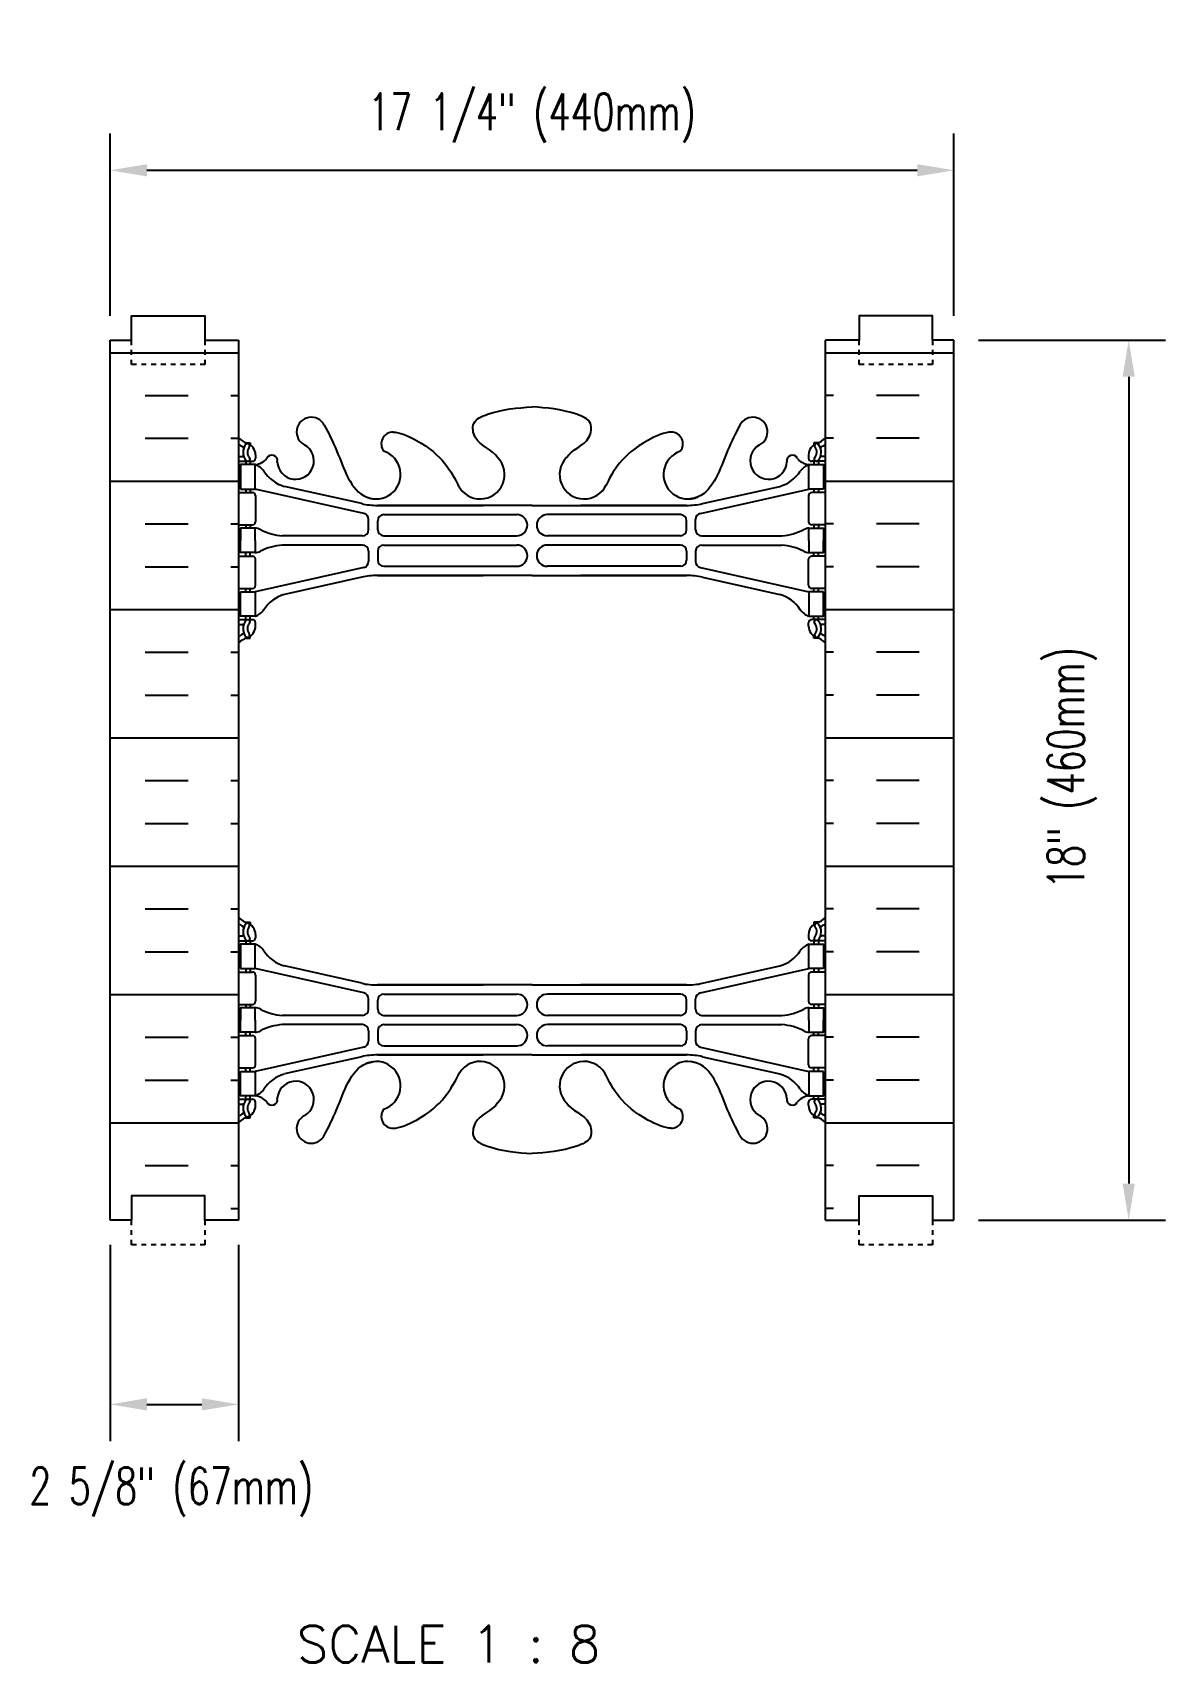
# Model space of a CAD drawing. Header units: inches. Extents: x 345 to 454, y 151 to 253.
# Drawn here: x 345.45 to 368.61, y 157.78 to 191.11 of the extents above; entities that cross this region are included whole.
import ezdxf

# ---------------------------------------------------------------- set-up
doc = ezdxf.new("R2010")
doc.units = ezdxf.units.IN
doc.header["$MEASUREMENT"] = 0
doc.linetypes.add('DASHED2', pattern=[0.375, 0.25, -0.125])
for name, color, linetype in [('HATCH', 12, 'Continuous'), ('line25', 2, 'Continuous'), ('LINE50', 5, 'Continuous'), ('LINE9', 9, 'Continuous'), ('TEXT', 4, 'Continuous'), ('Web_Edge', 9, 'Continuous')]:
    doc.layers.add(name, color=color, linetype=linetype)
doc.styles.add('DIM', font='romans.shx', dxfattribs={"width": 0.7})
doc.styles.add('ROMANS', font='romans.shx', dxfattribs={"height": 0.75})
doc.dimstyles.new('ext_8', dxfattribs={"dimscale": 8, "dimtxt": 0.09375, "dimasz": 0.09375, "dimexe": 0.09375, "dimexo": 0.0625, "dimgap": 0.0625, "dimtad": 1, "dimdec": 3, "dimzin": 3, "dimdsep": 46, "dimlunit": 4, "dimtxsty": 'DIM', "dimcen": 0.09, "dimdle": 0.09375, "dimclrt": 4, "dimadec": 0, "dimazin": 0, "dimtfac": 1, "dimtdec": 3, "dimtmove": 2, "dimatfit": 3, "dimfxl": 0, "dimfrac": 2, "dimtolj": 1, "dimtzin": 0, "dimarcsym": 0})

# ---------------------------------------------------------------- blocks, each defined once
blk = doc.blocks.new('*D29')
at = {"layer": 'Defpoints', "color": 0}
for p in [(364.288, 184.823), (364.288, 166.823), (367.861, 166.823)]:
    blk.add_point(p, dxfattribs=at)
at = {"layer": 'TEXT', "color": 0, "lineweight": -2}
for p, q in [((364.788, 184.823), (368.611, 184.823)), ((367.861, 184.073), (367.861, 167.573)), ((364.788, 166.823), (368.611, 166.823))]:
    blk.add_line(p, q, dxfattribs=at)
at = {"layer": 'TEXT', "color": 0}
for points in [[(367.736, 184.073), (367.986, 184.073), (367.861, 184.823)], [(367.736, 167.573), (367.986, 167.573), (367.861, 166.823)]]:
    blk.add_solid(points, dxfattribs=at)
at = {"layer": 'TEXT', "color": 4, "insert": (366.703, 176.073), "char_height": 0.75, "attachment_point": 5, "rotation": 90, "style": 'DIM'}
blk.add_mtext('\\A1;18" (460mm)', dxfattribs=at)
blk = doc.blocks.new('*D30')
at = {"layer": 'Defpoints', "color": 0}
for p in [(347.038, 166.823), (349.663, 166.823), (349.663, 163.058)]:
    blk.add_point(p, dxfattribs=at)
at = {"layer": 'TEXT', "color": 0, "lineweight": -2}
for p, q in [((347.038, 166.323), (347.038, 162.308)), ((349.663, 166.323), (349.663, 162.308)), ((347.788, 163.058), (348.913, 163.058))]:
    blk.add_line(p, q, dxfattribs=at)
at = {"layer": 'TEXT', "color": 0}
for points in [[(347.788, 163.183), (347.788, 162.933), (347.038, 163.058)], [(348.913, 163.183), (348.913, 162.933), (349.663, 163.058)]]:
    blk.add_solid(points, dxfattribs=at)
at = {"layer": 'TEXT', "color": 4, "insert": (348.286, 161.264), "char_height": 0.75, "attachment_point": 5, "style": 'DIM'}
blk.add_mtext('\\A1;2 5/8" (67mm)', dxfattribs=at)
blk = doc.blocks.new('*D31')
at = {"layer": 'Defpoints', "color": 0}
for p in [(364.288, 188.297), (347.038, 184.823), (364.288, 184.823)]:
    blk.add_point(p, dxfattribs=at)
at = {"layer": 'TEXT', "color": 0, "lineweight": -2}
for p, q in [((347.038, 185.323), (347.038, 189.047)), ((364.288, 185.323), (364.288, 189.047)), ((347.788, 188.297), (363.538, 188.297))]:
    blk.add_line(p, q, dxfattribs=at)
at = {"layer": 'TEXT', "color": 0}
for points in [[(347.788, 188.422), (347.788, 188.172), (347.038, 188.297)], [(363.538, 188.422), (363.538, 188.172), (364.288, 188.297)]]:
    blk.add_solid(points, dxfattribs=at)
at = {"layer": 'TEXT', "color": 4, "insert": (355.663, 189.368), "char_height": 0.75, "attachment_point": 5, "style": 'DIM'}
blk.add_mtext('\\A1;17 1/4" (440mm)', dxfattribs=at)
blk = doc.blocks.new('12-inch Hinge Pin Web')
at = {"layer": 'Web_Edge'}
for p, q in [((349.969, 208.905), (350.059, 208.905)), ((350.059, 208.905), (350.059, 208.863)), ((361.677, 208.905), (361.587, 208.905)), ((361.587, 208.905), (361.587, 208.863)), ((349.823, 208.626), (349.901, 208.626)), ((349.823, 208.526), (350.107, 208.526)), ((349.969, 208.526), (349.969, 208.456)), ((350.059, 208.526), (350.059, 208.456)), ((350.169, 208.656), (350.169, 208.588)), ((361.477, 208.656), (361.477, 208.588)), ((361.823, 208.526), (361.54, 208.526)), ((361.587, 208.526), (361.587, 208.456)), ((361.677, 208.526), (361.677, 208.456)), ((361.823, 208.626), (361.746, 208.626)), ((352.339, 207.658), (350.758, 208.011)), ((359.308, 207.658), (360.889, 208.011)), ((349.823, 207.886), (350.107, 207.886)), ((349.969, 207.956), (349.969, 207.886)), ((350.059, 207.956), (350.059, 207.886)), ((352.382, 207.459), (350.164, 207.956)), ((350.169, 207.823), (350.169, 207.288)), ((359.265, 207.459), (361.482, 207.956)), ((361.477, 207.823), (361.477, 207.288)), ((361.823, 207.886), (361.54, 207.886)), ((361.587, 207.956), (361.587, 207.886)), ((361.677, 207.956), (361.677, 207.886)), ((352.48, 207.125), (352.48, 207.337)), ((352.666, 207.622), (354.823, 207.622)), ((355.823, 207.622), (352.666, 207.622)), ((352.792, 207.435), (355.511, 207.435)), ((355.823, 207.622), (358.981, 207.622)), ((358.855, 207.435), (356.135, 207.435)), ((358.981, 207.622), (356.823, 207.622)), ((359.167, 207.125), (359.167, 207.337)), ((349.823, 207.226), (350.107, 207.226)), ((349.969, 207.226), (349.969, 207.156)), ((350.059, 207.226), (350.059, 207.156)), ((352.355, 207), (350.717, 207)), ((352.667, 207.126), (352.667, 207.31)), ((352.792, 207.001), (355.511, 207.001)), ((358.855, 207.001), (356.135, 207.001)), ((358.98, 207.126), (358.98, 207.31)), ((359.292, 207), (360.93, 207)), ((361.823, 207.226), (361.54, 207.226)), ((361.587, 207.226), (361.587, 207.156)), ((361.677, 207.226), (361.677, 207.156)), ((352.355, 206.812), (350.717, 206.812)), ((352.48, 206.687), (352.48, 206.475)), ((352.667, 206.686), (352.667, 206.502)), ((352.792, 206.811), (355.511, 206.811)), ((358.855, 206.811), (356.135, 206.811)), ((358.98, 206.686), (358.98, 206.502)), ((359.167, 206.687), (359.167, 206.475)), ((359.292, 206.812), (360.93, 206.812)), ((349.823, 206.586), (350.107, 206.586)), ((349.969, 206.586), (349.969, 206.656)), ((350.059, 206.586), (350.059, 206.656)), ((352.382, 206.353), (350.164, 205.856)), ((350.169, 205.988), (350.169, 206.523)), ((352.792, 206.377), (355.511, 206.377)), ((358.855, 206.377), (356.135, 206.377)), ((359.265, 206.353), (361.482, 205.856)), ((361.477, 205.988), (361.477, 206.523)), ((361.823, 206.586), (361.54, 206.586)), ((361.587, 206.586), (361.587, 206.656)), ((361.677, 206.586), (361.677, 206.656)), ((352.339, 206.154), (350.758, 205.801)), ((352.666, 206.19), (354.823, 206.19)), ((355.823, 206.19), (352.666, 206.19)), ((355.823, 206.19), (358.981, 206.19)), ((358.981, 206.19), (356.823, 206.19)), ((359.308, 206.154), (360.889, 205.801)), ((349.823, 205.926), (350.107, 205.926)), ((349.969, 205.856), (349.969, 205.926)), ((350.059, 205.856), (350.059, 205.926)), ((361.823, 205.926), (361.54, 205.926)), ((361.587, 205.856), (361.587, 205.926)), ((361.677, 205.856), (361.677, 205.926)), ((349.969, 205.286), (349.969, 205.356)), ((350.059, 205.286), (350.059, 205.356)), ((361.587, 205.286), (361.587, 205.356)), ((361.677, 205.286), (361.677, 205.356)), ((349.823, 205.286), (350.107, 205.286)), ((349.823, 205.186), (349.901, 205.186)), ((350.169, 205.156), (350.169, 205.223)), ((361.477, 205.156), (361.477, 205.223)), ((361.823, 205.286), (361.54, 205.286)), ((361.823, 205.186), (361.746, 205.186)), ((349.969, 204.907), (350.059, 204.907)), ((350.059, 204.907), (350.059, 204.949)), ((361.587, 204.907), (361.587, 204.949)), ((361.677, 204.907), (361.587, 204.907)), ((349.969, 199.097), (350.059, 199.097)), ((350.059, 199.097), (350.059, 199.055)), ((361.677, 199.097), (361.587, 199.097)), ((361.587, 199.097), (361.587, 199.055)), ((349.823, 198.818), (349.901, 198.818)), ((349.823, 198.718), (350.107, 198.718)), ((349.969, 198.718), (349.969, 198.648)), ((350.059, 198.718), (350.059, 198.648)), ((350.169, 198.848), (350.169, 198.781)), ((361.477, 198.848), (361.477, 198.781)), ((361.823, 198.718), (361.54, 198.718)), ((361.587, 198.718), (361.587, 198.648)), ((361.677, 198.718), (361.677, 198.648)), ((361.823, 198.818), (361.746, 198.818)), ((349.823, 198.078), (350.107, 198.078)), ((349.969, 198.148), (349.969, 198.078)), ((350.059, 198.148), (350.059, 198.078)), ((352.382, 197.652), (350.164, 198.148)), ((350.169, 198.016), (350.169, 197.481)), ((352.339, 197.85), (350.758, 198.203)), ((359.265, 197.652), (361.482, 198.148)), ((359.308, 197.85), (360.889, 198.203)), ((361.477, 198.016), (361.477, 197.481)), ((361.823, 198.078), (361.54, 198.078)), ((361.587, 198.148), (361.587, 198.078)), ((361.677, 198.148), (361.677, 198.078)), ((352.666, 197.814), (354.823, 197.814)), ((355.823, 197.814), (352.666, 197.814)), ((355.823, 197.814), (358.981, 197.814)), ((358.981, 197.814), (356.823, 197.814)), ((349.823, 197.418), (350.107, 197.418)), ((349.969, 197.418), (349.969, 197.348)), ((350.059, 197.418), (350.059, 197.348)), ((352.48, 197.317), (352.48, 197.53)), ((352.667, 197.318), (352.667, 197.502)), ((352.792, 197.627), (355.511, 197.627)), ((358.855, 197.627), (356.135, 197.627)), ((358.98, 197.318), (358.98, 197.502)), ((359.167, 197.317), (359.167, 197.53)), ((361.823, 197.418), (361.54, 197.418)), ((361.587, 197.418), (361.587, 197.348)), ((361.677, 197.418), (361.677, 197.348)), ((352.355, 197.192), (350.717, 197.192)), ((352.355, 197.004), (350.717, 197.004)), ((352.792, 197.193), (355.511, 197.193)), ((352.792, 197.003), (355.511, 197.003)), ((358.855, 197.193), (356.135, 197.193)), ((358.855, 197.003), (356.135, 197.003)), ((359.292, 197.192), (360.93, 197.192)), ((359.292, 197.004), (360.93, 197.004)), ((349.823, 196.778), (350.107, 196.778)), ((349.969, 196.778), (349.969, 196.848)), ((350.059, 196.778), (350.059, 196.848)), ((350.169, 196.181), (350.169, 196.716)), ((352.48, 196.879), (352.48, 196.667)), ((352.667, 196.878), (352.667, 196.694)), ((358.98, 196.878), (358.98, 196.694)), ((359.167, 196.879), (359.167, 196.667)), ((361.477, 196.181), (361.477, 196.716)), ((361.823, 196.778), (361.54, 196.778)), ((361.587, 196.778), (361.587, 196.848)), ((361.677, 196.778), (361.677, 196.848)), ((352.382, 196.545), (350.164, 196.048)), ((352.339, 196.347), (350.758, 195.994)), ((352.666, 196.383), (354.823, 196.383)), ((355.823, 196.383), (352.666, 196.383)), ((352.792, 196.569), (355.511, 196.569)), ((355.823, 196.383), (358.981, 196.383)), ((358.855, 196.569), (356.135, 196.569)), ((358.981, 196.383), (356.823, 196.383)), ((359.265, 196.545), (361.482, 196.048)), ((359.308, 196.347), (360.889, 195.994)), ((349.823, 196.118), (350.107, 196.118)), ((349.969, 196.048), (349.969, 196.118)), ((350.059, 196.048), (350.059, 196.118)), ((361.823, 196.118), (361.54, 196.118)), ((361.587, 196.048), (361.587, 196.118)), ((361.677, 196.048), (361.677, 196.118)), ((349.823, 195.478), (350.107, 195.478)), ((349.823, 195.378), (349.901, 195.378)), ((349.969, 195.478), (349.969, 195.548)), ((350.059, 195.478), (350.059, 195.548)), ((350.169, 195.348), (350.169, 195.416)), ((361.477, 195.348), (361.477, 195.416)), ((361.823, 195.478), (361.54, 195.478)), ((361.587, 195.478), (361.587, 195.548)), ((361.677, 195.478), (361.677, 195.548)), ((361.823, 195.378), (361.746, 195.378)), ((349.969, 195.099), (350.059, 195.099)), ((350.059, 195.099), (350.059, 195.141)), ((361.587, 195.099), (361.587, 195.141)), ((361.677, 195.099), (361.587, 195.099))]:
    blk.add_line(p, q, dxfattribs=at)
for points in [[(349.864, 207.956), (350.164, 207.956), (350.164, 208.456), (349.864, 208.456)], [(361.782, 207.956), (361.482, 207.956), (361.482, 208.456), (361.782, 208.456)], [(349.864, 205.856), (350.164, 205.856), (350.164, 205.356), (349.864, 205.356)], [(361.782, 205.856), (361.482, 205.856), (361.482, 205.356), (361.782, 205.356)], [(349.864, 198.148), (350.164, 198.148), (350.164, 198.648), (349.864, 198.648)], [(361.782, 198.148), (361.482, 198.148), (361.482, 198.648), (361.782, 198.648)], [(349.864, 196.048), (350.164, 196.048), (350.164, 195.548), (349.864, 195.548)], [(361.782, 196.048), (361.482, 196.048), (361.482, 195.548), (361.782, 195.548)]]:
    blk.add_lwpolyline(points, close=True, dxfattribs=at)
for points in [[(350.164, 206.906), (350.164, 207.156), (349.864, 207.156), (349.864, 206.906)], [(361.482, 206.906), (361.482, 207.156), (361.782, 207.156), (361.782, 206.906)], [(350.164, 206.906), (350.164, 206.656), (349.864, 206.656), (349.864, 206.906)], [(361.482, 206.906), (361.482, 206.656), (361.782, 206.656), (361.782, 206.906)], [(350.164, 197.098), (350.164, 197.348), (349.864, 197.348), (349.864, 197.098)], [(361.482, 197.098), (361.482, 197.348), (361.782, 197.348), (361.782, 197.098)], [(350.164, 197.098), (350.164, 196.848), (349.864, 196.848), (349.864, 197.098)], [(361.482, 197.098), (361.482, 196.848), (361.782, 196.848), (361.782, 197.098)]]:
    blk.add_lwpolyline(points, dxfattribs=at)
for centre, radius, start, end in [((351.309, 209.126), 0.3, 27.597, 243.9425), ((360.337, 209.126), 0.3, 296.0575, 152.403), ((350.169, 209.363), 0.5, 226.2109, 250.5288), ((352.982, 208.879), 0.242, 90, 218.2327), ((358.665, 208.879), 0.242, 321.7673, 90), ((361.477, 209.363), 0.5, 289.4712, 313.7891), ((350.169, 209.363), 0.6, 234.7832, 245.0748), ((350.163, 208.71), 0.25, 140.1145, 222.4609), ((349.907, 208.8), 0.021, 343.464, 63.9957), ((350.005, 208.841), 0.045, 321.448, 139.1879), ((349.919, 208.656), 0.25, 0, 70.5288), ((350.163, 208.71), 0.16, 140.0001, 222.4609), ((350.989, 208.532), 0.375, 182.9237, 59.8675), ((352.636, 208.254), 0.5, 246.2139, 71.7937), ((359.011, 208.254), 0.5, 108.2063, 293.7861), ((360.657, 208.532), 0.375, 120.1325, 357.0763), ((361.727, 208.656), 0.25, 109.4712, 180), ((361.641, 208.841), 0.045, 40.8121, 218.552), ((361.484, 208.71), 0.16, 317.5391, 39.9999), ((361.484, 208.71), 0.25, 317.5391, 39.8855), ((361.74, 208.8), 0.021, 116.0043, 196.536), ((361.477, 209.363), 0.6, 294.9252, 305.2168), ((349.902, 208.646), 0.0196, 269.4032, 15.4901), ((350.012, 208.572), 0.045, 222.4609, 42.4609), ((350.107, 208.588), 0.0625, 270, 0), ((350.127, 208.805), 0.352, 276.1291, 321.5331), ((350.042, 208.113), 0.364, 34.9775, 70.3387), ((350.504, 208.537), 0.113, 347.8156, 154.0569), ((354.761, 208.254), 0.5, 204.819, 44.1875), ((356.886, 208.254), 0.5, 135.8125, 335.181), ((361.143, 208.537), 0.113, 25.9431, 192.1844), ((361.52, 208.805), 0.352, 218.4669, 263.8709), ((361.605, 208.113), 0.364, 109.6613, 145.0225), ((361.54, 208.588), 0.0625, 180, 270), ((361.635, 208.572), 0.045, 137.5391, 317.5391), ((361.745, 208.646), 0.0196, 164.5099, 270.5968), ((350.965, 208.725), 0.743, 212.7919, 253.8107), ((360.682, 208.725), 0.743, 286.1893, 327.2081), ((350.107, 207.823), 0.0625, 0, 90), ((361.54, 207.823), 0.0625, 90, 180), ((352.666, 209.122), 1.5, 257.4135, 270), ((352.355, 207.337), 0.125, 0, 77.3767), ((352.792, 207.31), 0.125, 90, 180), ((355.511, 207.218), 0.217, 270, 90), ((356.135, 207.218), 0.217, 90, 270), ((358.855, 207.31), 0.125, 0, 90), ((358.981, 209.122), 1.5, 270, 282.5865), ((359.292, 207.337), 0.125, 102.6233, 180), ((350.107, 207.288), 0.0625, 270, 0), ((350.16, 206.937), 0.219, 60.4937, 88.92), ((350.806, 208.167), 1.17, 242.6365, 265.6505), ((352.355, 207.125), 0.125, 270, 0), ((352.792, 207.126), 0.125, 180, 270), ((358.855, 207.126), 0.125, 270, 360), ((359.292, 207.125), 0.125, 180, 270), ((360.841, 208.167), 1.17, 274.3495, 297.3635), ((361.487, 206.937), 0.219, 91.08, 119.5063), ((361.54, 207.288), 0.0625, 180, 270), ((350.16, 206.875), 0.219, 271.08, 299.5063), ((350.806, 205.645), 1.17, 94.3495, 117.3635), ((352.355, 206.687), 0.125, 0, 90), ((352.792, 206.686), 0.125, 90, 180), ((355.511, 206.594), 0.217, 270, 90), ((356.135, 206.594), 0.217, 90, 270), ((358.855, 206.686), 0.125, 0, 90), ((359.292, 206.687), 0.125, 90, 180), ((360.841, 205.645), 1.17, 62.6365, 85.6505), ((361.487, 206.875), 0.219, 240.4937, 268.92), ((350.107, 206.523), 0.0625, 0, 90), ((352.355, 206.475), 0.125, 282.6233, 0), ((352.792, 206.502), 0.125, 180, 270), ((358.855, 206.502), 0.125, 270, 0), ((359.292, 206.475), 0.125, 180, 257.3767), ((361.54, 206.523), 0.0625, 90, 180), ((352.666, 204.69), 1.5, 90, 102.5865), ((358.981, 204.69), 1.5, 77.4135, 90), ((350.107, 205.988), 0.0625, 270, 0), ((350.965, 205.087), 0.743, 106.1893, 147.2081), ((360.682, 205.087), 0.743, 32.7919, 73.8107), ((361.54, 205.988), 0.0625, 180, 270), ((350.042, 205.699), 0.364, 289.6613, 325.0225), ((361.605, 205.699), 0.364, 214.9775, 250.3387), ((349.902, 205.166), 0.0196, 344.5099, 90.5968), ((350.163, 205.101), 0.25, 137.5391, 219.8855), ((349.907, 205.012), 0.021, 296.0043, 16.536), ((350.005, 204.97), 0.045, 220.8121, 38.552), ((350.012, 205.24), 0.045, 317.5391, 137.5391), ((350.163, 205.101), 0.16, 137.5391, 219.9999), ((349.919, 205.156), 0.25, 289.4712, 360), ((350.107, 205.223), 0.0625, 360, 90), ((361.54, 205.223), 0.0625, 90, 180), ((361.727, 205.156), 0.25, 180, 250.5288), ((361.635, 205.24), 0.045, 42.4609, 222.4609), ((361.641, 204.97), 0.045, 141.448, 319.1879), ((361.484, 205.101), 0.16, 320.0001, 42.4609), ((361.484, 205.101), 0.25, 320.1145, 42.4609), ((361.74, 205.012), 0.021, 163.464, 243.9957), ((361.745, 205.166), 0.0196, 89.4032, 195.4901), ((350.169, 204.449), 0.6, 114.9252, 125.2168), ((350.169, 204.449), 0.5, 109.4712, 133.7891), ((361.477, 204.449), 0.5, 46.2109, 70.5288), ((361.477, 204.449), 0.6, 54.7832, 65.0748), ((350.169, 199.555), 0.5, 226.2109, 250.5288), ((350.169, 199.555), 0.6, 234.7832, 245.0748), ((350.163, 198.903), 0.25, 140.1145, 222.4609), ((349.907, 198.992), 0.021, 343.464, 63.9957), ((350.005, 199.034), 0.045, 321.448, 139.1879), ((349.919, 198.848), 0.25, 0, 70.5288), ((350.163, 198.903), 0.16, 140.0001, 222.4609), ((361.727, 198.848), 0.25, 109.4712, 180), ((361.641, 199.034), 0.045, 40.8121, 218.552), ((361.484, 198.903), 0.16, 317.5391, 39.9999), ((361.477, 199.555), 0.5, 289.4712, 313.7891), ((361.484, 198.903), 0.25, 317.5391, 39.8855), ((361.74, 198.992), 0.021, 116.0043, 196.536), ((361.477, 199.555), 0.6, 294.9252, 305.2168), ((349.902, 198.838), 0.0196, 269.4032, 15.4901), ((350.012, 198.764), 0.045, 222.4609, 42.4609), ((350.107, 198.781), 0.0625, 270, 0), ((361.54, 198.781), 0.0625, 180, 270), ((361.635, 198.764), 0.045, 137.5391, 317.5391), ((361.745, 198.838), 0.0196, 164.5099, 270.5968), ((350.042, 198.306), 0.364, 34.9775, 70.3387), ((350.965, 198.917), 0.743, 212.7919, 253.8107), ((360.682, 198.917), 0.743, 286.1893, 327.2081), ((361.605, 198.306), 0.364, 109.6613, 145.0225), ((350.107, 198.016), 0.0625, 0, 90), ((361.54, 198.016), 0.0625, 90, 180), ((352.666, 199.314), 1.5, 257.4135, 270), ((358.981, 199.314), 1.5, 270, 282.5865), ((350.107, 197.481), 0.0625, 270, 0), ((350.16, 197.13), 0.219, 60.4937, 88.92), ((352.355, 197.53), 0.125, 0, 77.3767), ((352.792, 197.502), 0.125, 90, 180), ((355.511, 197.41), 0.217, 270, 90), ((356.135, 197.41), 0.217, 90, 270), ((358.855, 197.502), 0.125, 0, 90), ((359.292, 197.53), 0.125, 102.6233, 180), ((361.487, 197.13), 0.219, 91.08, 119.5063), ((361.54, 197.481), 0.0625, 180, 270), ((350.806, 198.359), 1.17, 242.6365, 265.6505), ((350.806, 195.837), 1.17, 94.3495, 117.3635), ((352.355, 197.317), 0.125, 270, 0), ((352.355, 196.879), 0.125, 0, 90), ((352.792, 197.318), 0.125, 180, 270), ((352.792, 196.878), 0.125, 90, 180), ((355.511, 196.786), 0.217, 270, 90), ((356.135, 196.786), 0.217, 90, 270), ((358.855, 197.318), 0.125, 270, 360), ((358.855, 196.878), 0.125, 0, 90), ((359.292, 197.317), 0.125, 180, 270), ((359.292, 196.879), 0.125, 90, 180), ((360.841, 198.359), 1.17, 274.3495, 297.3635), ((360.841, 195.837), 1.17, 62.6365, 85.6505), ((350.107, 196.716), 0.0625, 0, 90), ((350.16, 197.067), 0.219, 271.08, 299.5063), ((352.355, 196.667), 0.125, 282.6233, 0), ((352.792, 196.694), 0.125, 180, 270), ((358.855, 196.694), 0.125, 270, 0), ((359.292, 196.667), 0.125, 180, 257.3767), ((361.487, 197.067), 0.219, 240.4937, 268.92), ((361.54, 196.716), 0.0625, 90, 180), ((352.666, 194.883), 1.5, 90, 102.5865), ((358.981, 194.883), 1.5, 77.4135, 90), ((350.107, 196.181), 0.0625, 270, 0), ((350.965, 195.28), 0.743, 106.1893, 147.2081), ((352.636, 195.75), 0.5, 288.2063, 113.7861), ((354.761, 195.75), 0.5, 315.8125, 155.181), ((356.886, 195.75), 0.5, 24.819, 224.1875), ((359.011, 195.75), 0.5, 66.2139, 251.7937), ((360.682, 195.28), 0.743, 32.7919, 73.8107), ((361.54, 196.181), 0.0625, 180, 270), ((350.042, 195.891), 0.364, 289.6613, 325.0225), ((350.989, 195.472), 0.375, 300.1325, 177.0763), ((360.657, 195.472), 0.375, 2.9237, 239.8675), ((361.605, 195.891), 0.364, 214.9775, 250.3387), ((349.902, 195.359), 0.0196, 344.5099, 90.5968), ((350.163, 195.294), 0.25, 137.5391, 219.8855), ((350.012, 195.432), 0.045, 317.5391, 137.5391), ((350.163, 195.294), 0.16, 137.5391, 219.9999), ((349.919, 195.348), 0.25, 289.4712, 360), ((350.107, 195.416), 0.0625, 360, 90), ((350.127, 195.199), 0.352, 38.4669, 83.8709), ((350.504, 195.467), 0.113, 205.9431, 12.1844), ((361.143, 195.467), 0.113, 167.8156, 334.0569), ((361.52, 195.199), 0.352, 96.1291, 141.5331), ((361.54, 195.416), 0.0625, 90, 180), ((361.727, 195.348), 0.25, 180, 250.5288), ((361.635, 195.432), 0.045, 42.4609, 222.4609), ((361.484, 195.294), 0.16, 320.0001, 42.4609), ((361.484, 195.294), 0.25, 320.1145, 42.4609), ((361.745, 195.359), 0.0196, 89.4032, 195.4901), ((350.169, 194.641), 0.6, 114.9252, 125.2168), ((350.169, 194.641), 0.5, 109.4712, 133.7891), ((349.907, 195.204), 0.021, 296.0043, 16.536), ((350.005, 195.163), 0.045, 220.8121, 38.552), ((351.309, 194.878), 0.3, 116.0575, 332.403), ((352.982, 195.125), 0.242, 141.7673, 270), ((358.665, 195.125), 0.242, 270, 38.2327), ((360.337, 194.878), 0.3, 207.597, 63.9425), ((361.641, 195.163), 0.045, 141.448, 319.1879), ((361.477, 194.641), 0.5, 46.2109, 70.5288), ((361.74, 195.204), 0.021, 163.464, 243.9957), ((361.477, 194.641), 0.6, 54.7832, 65.0748)]:
    blk.add_arc(centre, radius, start, end, dxfattribs=at)
for points, knots in [([(355.119, 208.603), (355.012, 208.766), (354.652, 208.856), (354.575, 209.352), (355.123, 209.588), (355.527, 209.616), (355.823, 209.637)], [0.229407, 0.229407, 0.229407, 0.229407, 0.844432, 1.128849, 1.464331, 2.389004, 2.389004, 2.389004, 2.389004]), ([(356.527, 208.603), (356.635, 208.766), (356.995, 208.856), (357.072, 209.352), (356.524, 209.588), (356.12, 209.616), (355.823, 209.637)], [0.229407, 0.229407, 0.229407, 0.229407, 0.844432, 1.128849, 1.464331, 2.389004, 2.389004, 2.389004, 2.389004]), ([(351.575, 209.265), (351.661, 209.098), (351.914, 208.608), (352.128, 207.859), (352.538, 207.764), (352.595, 207.756)], [0, 0, 0, 0, 0.579211, 1.703896, 1.875321, 1.875321, 1.875321, 1.875321]), ([(352.982, 209.121), (353.103, 209.123), (353.937, 208.766), (354.176, 208.309), (354.317, 208.026)], [0.038125, 0.038125, 0.038125, 0.038125, 0.320663, 1.258119, 1.258119, 1.258119, 1.258119]), ([(358.665, 209.121), (358.544, 209.123), (357.71, 208.766), (357.471, 208.309), (357.33, 208.026)], [0.038125, 0.038125, 0.038125, 0.038125, 0.320663, 1.258119, 1.258119, 1.258119, 1.258119]), ([(360.072, 209.265), (359.986, 209.098), (359.733, 208.608), (359.519, 207.859), (359.109, 207.764), (359.052, 207.756)], [0, 0, 0, 0, 0.579211, 1.703896, 1.875321, 1.875321, 1.875321, 1.875321]), ([(351.575, 194.739), (351.661, 194.906), (351.914, 195.396), (352.128, 196.145), (352.538, 196.24), (352.595, 196.248)], [0, 0, 0, 0, 0.579211, 1.703896, 1.875321, 1.875321, 1.875321, 1.875321]), ([(360.072, 194.739), (359.986, 194.906), (359.733, 195.396), (359.519, 196.145), (359.109, 196.24), (359.052, 196.248)], [0, 0, 0, 0, 0.579211, 1.703896, 1.875321, 1.875321, 1.875321, 1.875321]), ([(352.982, 194.883), (353.103, 194.881), (353.937, 195.239), (354.176, 195.695), (354.317, 195.979)], [0.038125, 0.038125, 0.038125, 0.038125, 0.320663, 1.258119, 1.258119, 1.258119, 1.258119]), ([(358.665, 194.883), (358.544, 194.881), (357.71, 195.239), (357.471, 195.695), (357.33, 195.979)], [0.038125, 0.038125, 0.038125, 0.038125, 0.320663, 1.258119, 1.258119, 1.258119, 1.258119]), ([(355.119, 195.401), (355.012, 195.238), (354.652, 195.148), (354.575, 194.652), (355.123, 194.416), (355.527, 194.388), (355.823, 194.367)], [0.229407, 0.229407, 0.229407, 0.229407, 0.844432, 1.128849, 1.464331, 2.389004, 2.389004, 2.389004, 2.389004]), ([(356.527, 195.401), (356.635, 195.238), (356.995, 195.148), (357.072, 194.652), (356.524, 194.416), (356.12, 194.388), (355.823, 194.367)], [0.229407, 0.229407, 0.229407, 0.229407, 0.844432, 1.128849, 1.464331, 2.389004, 2.389004, 2.389004, 2.389004])]:
    blk.add_open_spline(points, degree=3, knots=knots, dxfattribs=at)
for points in [[(352.667, 207.131), (352.667, 207.305)], [(358.98, 207.131), (358.98, 207.305)], [(352.667, 206.681), (352.667, 206.507)], [(358.98, 206.681), (358.98, 206.507)], [(352.667, 197.323), (352.667, 197.497)], [(358.98, 197.323), (358.98, 197.497)], [(352.667, 196.873), (352.667, 196.699)], [(358.98, 196.873), (358.98, 196.699)]]:
    blk.add_open_spline(points, degree=1, dxfattribs=at)

msp = doc.modelspace()

# ---------------------------------------------------------------- hatches: boundary and pattern name
at = {"layer": 'HATCH'}
h = msp.add_hatch(dxfattribs=at)
h.set_pattern_fill('INSUL', color=256, scale=7, style=0)
h.set_pattern_definition([(0, (-2576.4982, -230.1866), (0, 2.625), []), (0, (-2576.4982, -229.3116), (0, 2.625), [0.875, -0.875]), (0, (-2576.4982, -228.4366), (0, 2.625), [0.875, -0.875])])
h.paths.add_polyline_path([(347.0384, 166.823), (347.4759, 166.823), (347.4759, 167.323), (348.9759, 167.323), (348.9759, 166.823), (349.6634, 166.823), (349.6634, 184.823), (348.9759, 184.823), (348.9759, 185.323), (347.4759, 185.323), (347.4759, 184.823), (347.0384, 184.823)])
h = msp.add_hatch(dxfattribs=at)
h.set_pattern_fill('INSUL', color=256, scale=7, style=0)
h.set_pattern_definition([(180, (3287.825, -230.1866), (0, 2.625), []), (180, (3287.825, -229.3116), (0, 2.625), [0.875, -0.875]), (180, (3287.825, -228.4366), (0, 2.625), [0.875, -0.875])])
h.paths.add_polyline_path([(364.2884, 166.823), (363.8509, 166.823), (363.8509, 167.323), (362.3509, 167.323), (362.3509, 166.823), (361.6634, 166.823), (361.6634, 184.823), (362.3509, 184.823), (362.3509, 185.323), (363.8509, 185.323), (363.8509, 184.823), (364.2884, 184.823)])

# ---------------------------------------------------------------- linework, layer by layer
at = {"layer": 'line25'}
for p, q in [((349.6634, 184.823), (349.6634, 166.823)), ((361.6634, 166.823), (361.6634, 184.823))]:
    msp.add_line(p, q, dxfattribs=at)
at = {"layer": 'LINE50'}
for p, q in [((347.0384, 166.823), (347.0384, 184.823)), ((364.2884, 166.823), (364.2884, 184.823))]:
    msp.add_line(p, q, dxfattribs=at)
for points in [[(347.0384, 184.823), (347.4759, 184.823), (347.4759, 185.323), (348.9759, 185.323), (348.9759, 184.823), (349.6634, 184.823)], [(364.2884, 184.823), (363.8509, 184.823), (363.8509, 185.323), (362.3509, 185.323), (362.3509, 184.823), (361.6634, 184.823)], [(349.6634, 166.823), (348.9759, 166.823), (348.9759, 167.323), (347.4759, 167.323), (347.4759, 166.823), (347.0384, 166.823)], [(361.6634, 166.823), (362.3509, 166.823), (362.3509, 167.323), (363.8509, 167.323), (363.8509, 166.823), (364.2884, 166.823)]]:
    msp.add_lwpolyline(points, dxfattribs=at)
at = {"layer": 'LINE9', "linetype": 'DASHED2', "ltscale": 0.15}
for points in [[(348.9759, 184.823), (348.9759, 184.823), (348.9759, 184.323), (347.4759, 184.323), (347.4759, 184.823), (347.4759, 184.823)], [(363.8509, 184.823), (363.8509, 184.823), (363.8509, 184.323), (362.3509, 184.323), (362.3509, 184.823), (362.3509, 184.823)], [(348.9759, 166.823), (348.9759, 166.823), (348.9759, 166.323), (347.4759, 166.323), (347.4759, 166.823), (347.4759, 166.823)], [(363.8509, 166.823), (363.8509, 166.823), (363.8509, 166.323), (362.3509, 166.323), (362.3509, 166.823), (362.3509, 166.823)]]:
    msp.add_lwpolyline(points, dxfattribs=at)

# ---------------------------------------------------------------- block references
at = {"layer": 'Web_Edge'}
msp.add_blockref('12-inch Hinge Pin Web', (-0.16, -26.1791), dxfattribs=at)

# ---------------------------------------------------------------- texts
at = {"layer": 'TEXT', "insert": (350.8551, 158.5308), "char_height": 0.75, "width": 33.051293, "attachment_point": 1, "style": 'ROMANS'}
msp.add_mtext('SCALE 1 : 8', dxfattribs=at)

# ---------------------------------------------------------------- dimensions: what is measured, and where the dimension line sits
at = {"layer": 'TEXT'}
dim = msp.add_linear_dim(base=(364.2884, 188.2969), p1=(347.0384, 184.823), p2=(364.2884, 184.823), text='17 1/4" (440mm)', dimstyle='ext_8', dxfattribs=at)
dim.commit()
dim.dimension.update_dxf_attribs({"geometry": '*D31', "text_midpoint": (355.6634, 189.3684)})
dim = msp.add_linear_dim(base=(367.8613, 166.823), p1=(364.2884, 184.823), p2=(364.2884, 166.823), angle=90, text='18" (460mm)', dimstyle='ext_8', dxfattribs=at)
dim.commit()
dim.dimension.update_dxf_attribs({"geometry": '*D29', "text_midpoint": (366.7029, 176.073), "dimtype": 160})
dim = msp.add_linear_dim(base=(349.6634, 163.0577), p1=(347.0384, 166.823), p2=(349.6634, 166.823), text='2 5/8" (67mm)', dimstyle='ext_8', dxfattribs=at)
dim.commit()
dim.dimension.update_dxf_attribs({"geometry": '*D30', "text_midpoint": (348.2863, 161.2639), "dimtype": 160})

doc.saveas('drawing.dxf')
